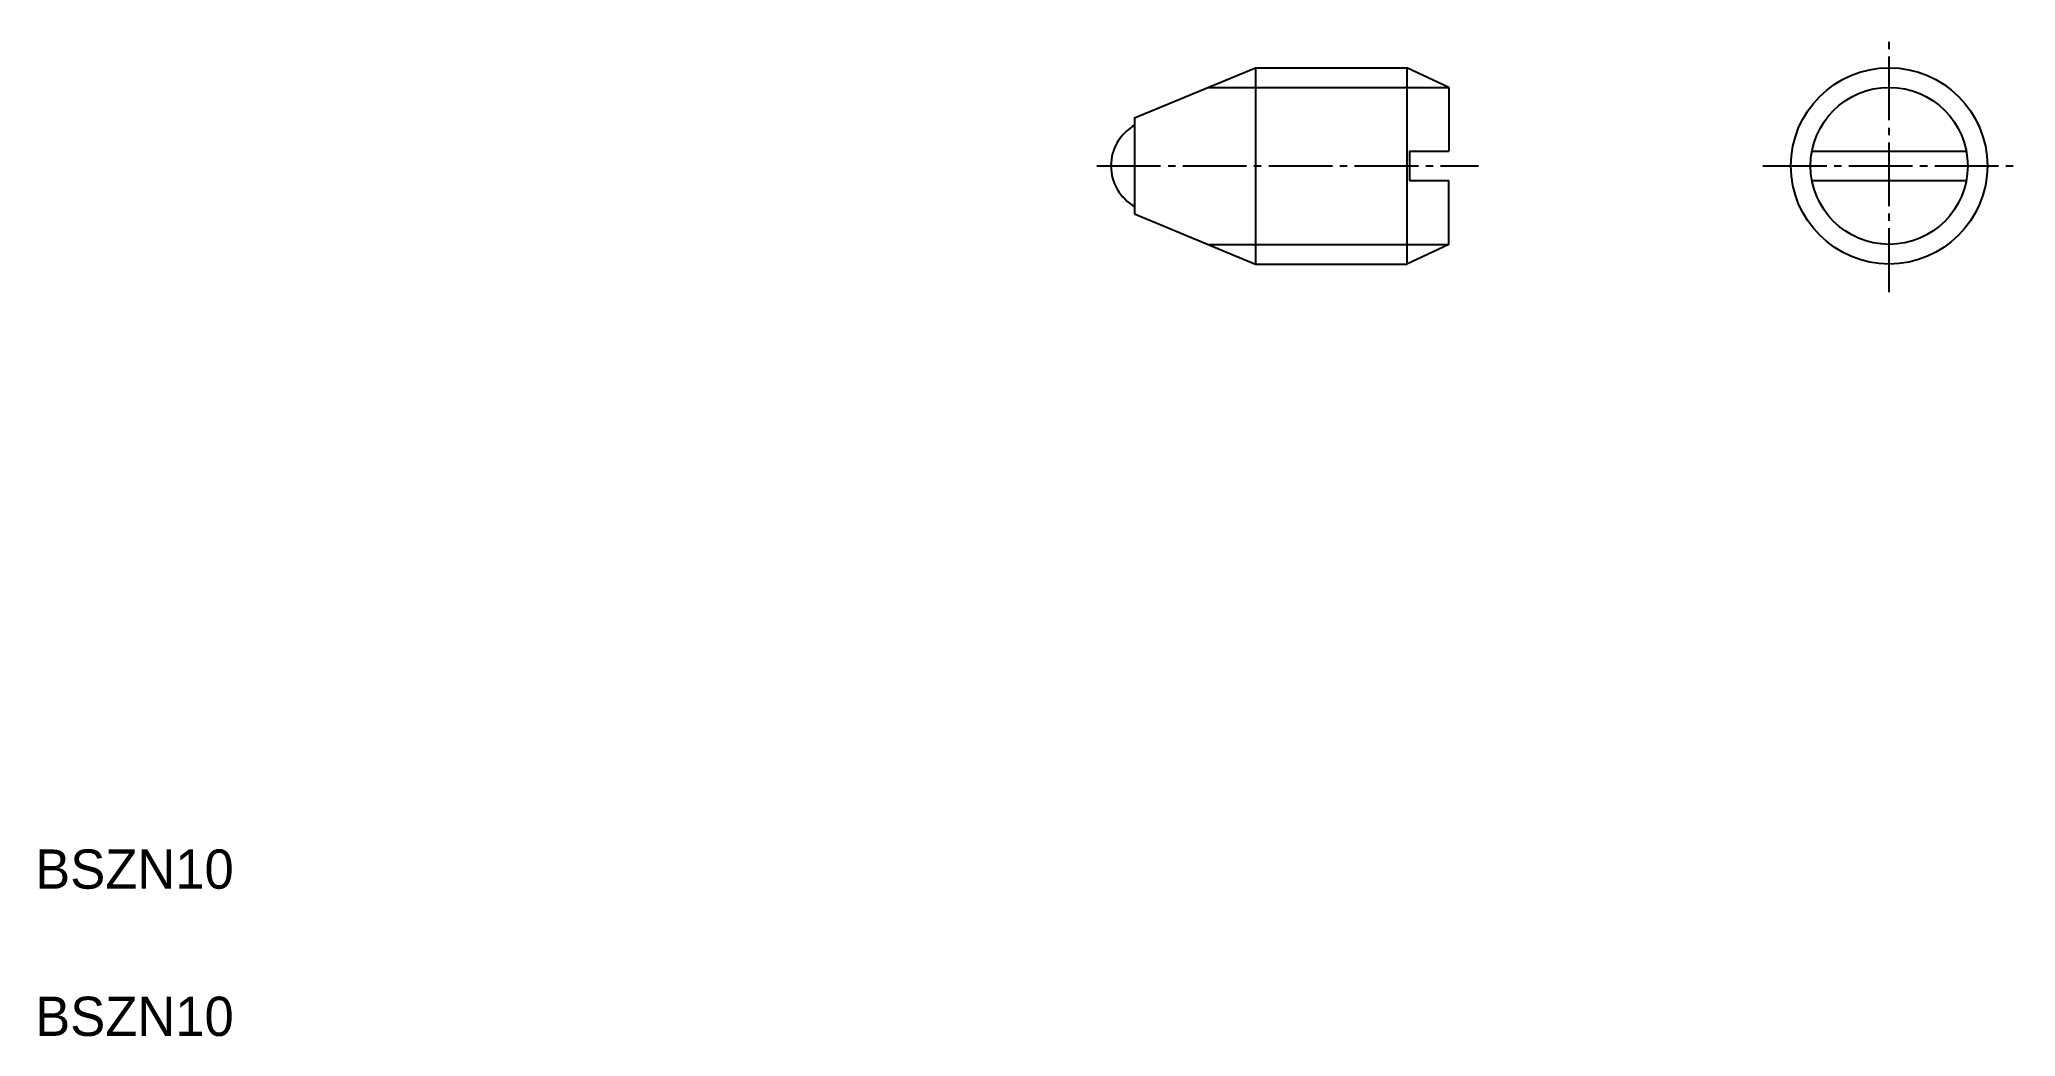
# Model space of a CAD drawing. Extents: x 5 to 106, y 5 to 56.
import ezdxf

# ---------------------------------------------------------------- set-up
doc = ezdxf.new("R2010")
doc.units = 0
doc.header["$LTSCALE"] = 0.25
doc.linetypes.add('CENTER', pattern=[17.5, 13, -1.5, 1.5, -1.5])
doc.layers.get('0').update_dxf_attribs({"linetype": 'CONTINUOUS'})
doc.layers.add('CENTER', color=1, linetype='CENTER')

msp = doc.modelspace()

# ---------------------------------------------------------------- linework, layer by layer
for p, q in [((60.97, 51.77), (67.13, 54.32)), ((67.13, 54.32), (74.83, 54.32)), ((67.13, 54.32), (67.13, 44.32)), ((69.05, 54.32), (69.05, 54.32)), ((70.98, 54.32), (70.98, 54.32)), ((74.83, 54.32), (74.83, 44.32)), ((76.97, 53.32), (74.83, 54.32)), ((76.97, 53.32), (76.97, 50.07)), ((60.97, 51.77), (60.97, 46.87)), ((74.97, 50.07), (76.97, 50.07)), ((74.97, 50.07), (74.97, 48.57)), ((95.46, 50.07), (103.32, 50.07)), ((74.97, 48.57), (76.97, 48.57)), ((76.97, 45.32), (76.97, 48.57)), ((95.46, 48.57), (103.32, 48.57)), ((60.97, 46.87), (67.13, 44.32)), ((76.97, 45.32), (74.83, 44.32)), ((67.13, 44.32), (74.83, 44.32))]:
    msp.add_line(p, q)
at = {"color": 3}
for p, q in [((64.75, 53.32), (76.97, 53.32)), ((64.75, 45.32), (76.97, 45.32))]:
    msp.add_line(p, q, dxfattribs=at)
msp.add_circle((99.39, 49.32), 5)
msp.add_circle((99.39, 49.32), 4, dxfattribs=at)
msp.add_arc((62.15, 49.32), 2.38, 119.7224, 240.2776)
at = {"layer": 'CENTER', "color": 1, "linetype": 'CENTER'}
for p, q in [((99.39, 42.89), (99.39, 55.76)), ((59.05, 49.32), (78.48, 49.32)), ((92.96, 49.32), (105.82, 49.32))]:
    msp.add_line(p, q, dxfattribs=at)

# ---------------------------------------------------------------- texts
for p in [(5, 12.5), (5, 5)]:
    msp.add_text('BSZN10', height=2).set_placement(p)

doc.saveas('drawing.dxf')
